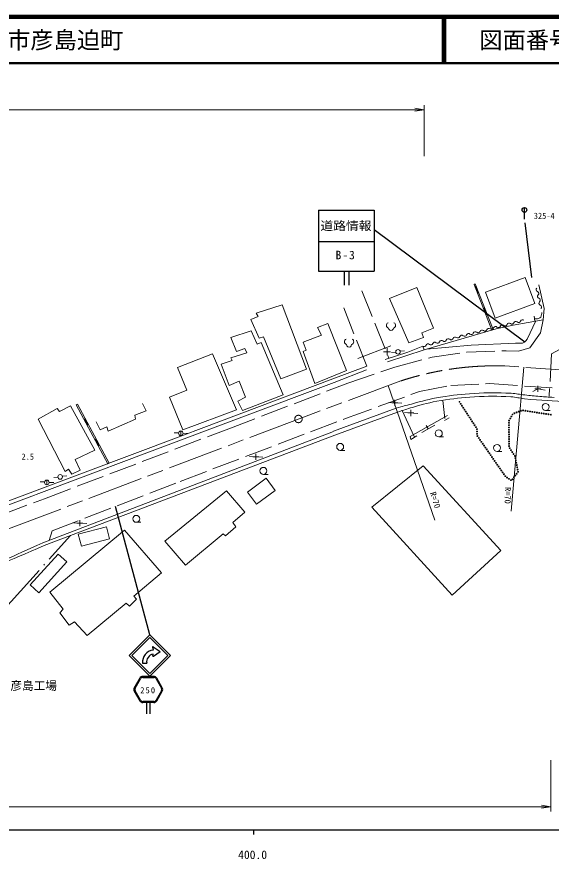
# Model space of a CAD drawing. Units: millimetres, scale not verified. Extents: x 40000 to 680000, y 20000 to 380000.
# Drawn here: x 417115 to 532080, y 198715 to 380000 of the extents above; entities that cross this region are included whole.
import ezdxf
from ezdxf.enums import TextEntityAlignment as Align

# ---------------------------------------------------------------- set-up
doc = ezdxf.new("R2010")
doc.units = ezdxf.units.MM
doc.header["$LTSCALE"] = 1000
for name, pattern in [('CHAIN', [18.5, 12, -1.5, 3.5, -1.5]), ('DASHED', [7.5, 6, -1.5]), ('LONG_DASHED_DOTTED', [15.25, 12, -1.5, 0.25, -1.5])]:
    doc.linetypes.add(name, pattern=pattern)
for name, color, linetype, lineweight in [('M-BMK', 2, 'CHAIN', 13), ('M-STR-HTXT', 7, 'Continuous', 13), ('M-STR-STRC', 7, 'Continuous', 25), ('M-TTL', 2, 'Continuous', 140), ('M-TTL-BAND', 7, 'Continuous', 25), ('M-TTL-LINE', 7, 'Continuous', 50), ('M-WORK', 1, 'Continuous', 13)]:
    doc.layers.add(name, color=color, linetype=linetype, lineweight=lineweight)
doc.layers.add('M-TTL-TXT', color=7, linetype='Continuous')
doc.styles.add('ＭＳ ゴシック', font='')
doc.styles.get('ＭＳ ゴシック').set_extended_font_data('MS Gothic')

# ---------------------------------------------------------------- blocks, each defined once
blk = doc.blocks.new('plus')
at = {"color": 0, "linetype": 'Continuous', "lineweight": -2}
for p, q in [((-1.25, 0), (1.25, 0)), ((0, -1.25), (0, 1.25))]:
    blk.add_line(p, q, dxfattribs=at)
blk = doc.blocks.new('open_arrow')
at = {"color": 0, "linetype": 'Continuous', "lineweight": -2}
blk.add_lwpolyline([(7.5, 1.25), (0, 0), (7.5, -1.25)], dxfattribs=at)

msp = doc.modelspace()

# ---------------------------------------------------------------- linework, layer by layer
at = {"layer": 'M-BMK'}
for p, q in [((575492, 301158), (522099, 304860)), ((499709, 301633), (478452, 293733)), ((478452, 293733), (407467, 266805))]:
    msp.add_line(p, q, dxfattribs=at)
msp.add_circle((477707, 293450), 795, dxfattribs=at)
msp.add_arc((520063, 239694), 65198, 88.20996, 108.19101, dxfattribs=at)
at = {"layer": 'M-STR-HTXT'}
for p, q in [((504742, 350000), (504742, 361000)), ((135225, 360000), (504742, 360000)), ((526234, 304573), (523477, 273616)), ((497043, 300642), (507064, 271663)), ((532000, 220000), (532000, 209000)), ((134210, 210000), (532000, 210000))]:
    msp.add_line(p, q, dxfattribs=at)
at = {"layer": 'M-STR-STRC'}
for p, q in [((482012, 338376), (482012, 329233)), ((482012, 338376), (494012, 338376)), ((494012, 338376), (494012, 329233)), ((526335, 336441), (526335, 338941)), ((526441, 335667), (527883, 323917)), ((494012, 334243), (526404, 310030)), ((482012, 331676), (494012, 331624)), ((482012, 329233), (482012, 325233)), ((494012, 329233), (494012, 325233)), ((482012, 325233), (494012, 325233)), ((487530, 325233), (487530, 322233)), ((488530, 325233), (488530, 322233)), ((445717, 247005), (438374, 274649)), ((446328, 244374), (446440, 243723)), ((446421, 244435), (447983, 243435)), ((446484, 242373), (447983, 243435)), ((446390, 242430), (446440, 242831)), ((444168, 240885), (445058, 240885)), ((443564, 237653), (442382, 235605)), ((442543, 235512), (443726, 237560)), ((446574, 238026), (444209, 238026)), ((444209, 237839), (446574, 237839)), ((447058, 237560), (448241, 235512)), ((448402, 235605), (447219, 237653)), ((442382, 234860), (443564, 232812)), ((443726, 232905), (442543, 234953)), ((448241, 234953), (447058, 232905)), ((447219, 232812), (448402, 234860)), ((446574, 232626), (444209, 232626)), ((446574, 232440), (444209, 232440)), ((445042, 232440), (445042, 229990)), ((445742, 232440), (445742, 229990))]:
    msp.add_line(p, q, dxfattribs=at)
for points in [[(445717, 238096), (450172, 242550), (445717, 247005), (441262, 242550)], [(445717, 238690), (449578, 242550), (445717, 246411), (441856, 242550)]]:
    msp.add_lwpolyline(points, close=True, dxfattribs=at)
msp.add_circle((526335, 338441), 500, dxfattribs=at)
for centre, radius, start, end in [((446742, 241153), 2587, 96.70317, 185.95551), ((446388, 244384), 60.4, 57.38076, 189.69095), ((446742, 241153), 1705, 100.20397, 189.06004), ((446450, 242423), 60.4, 172.87498, 305.31121), ((444209, 237281), 745, 90, 150), ((444209, 237281), 559, 90, 150), ((446574, 237281), 745, 30, 90), ((446574, 237281), 559, 30, 90), ((443027, 235233), 745, 150, 210), ((443027, 235233), 559, 150, 210), ((447757, 235233), 559, 330, 30.00002), ((447757, 235233), 745, 330, 30), ((444209, 233184), 745, 210, 270), ((444209, 233184), 559, 210, 270), ((446574, 233184), 559, 270, 330), ((446574, 233184), 745, 270, 330)]:
    msp.add_arc(centre, radius, start, end, dxfattribs=at)
at = {"layer": 'M-TTL'}
msp.add_line((680000, 380000), (40000, 380000), dxfattribs=at)
at = {"layer": 'M-TTL-BAND'}
for p, q in [((40000, 205000), (579000, 205000)), ((468000, 205000), (468000, 204000))]:
    msp.add_line(p, q, dxfattribs=at)
at = {"layer": 'M-TTL-LINE'}
for p, q in [((508747, 380000), (508747, 370000)), ((509247, 380000), (509247, 370000)), ((40000, 370000), (680000, 370000))]:
    msp.add_line(p, q, dxfattribs=at)
at = {"layer": 'M-WORK', "linetype": 'DASHED'}
for p, q in [((491343, 321046), (497148, 306551)), ((492413, 304826), (487193, 318046))]:
    msp.add_line(p, q, dxfattribs=at)
at = {"layer": 'M-WORK'}
for p, q in [((497322, 319382), (503170, 321759)), ((503170, 321759), (506798, 313003)), ((515484, 322424), (515763, 322533)), ((519299, 312599), (515484, 322424)), ((515959, 322029), (515679, 321921)), ((516278, 320544), (515735, 321943)), ((519579, 312708), (515763, 322533)), ((516334, 320566), (515791, 321964)), ((516390, 320588), (515847, 321986)), ((516446, 320609), (515903, 322008)), ((530542, 317241), (529416, 322354)), ((501450, 309829), (497322, 319382)), ((516222, 320523), (516502, 320631)), ((468624, 316216), (474183, 318010)), ((474183, 318010), (479425, 304184)), ((517769, 317369), (517489, 317260)), ((518088, 315883), (517545, 317282)), ((518144, 315905), (517601, 317303)), ((518200, 315927), (517657, 317325)), ((518256, 315949), (517713, 317347)), ((467428, 314879), (469046, 315477)), ((469046, 315477), (468624, 316216)), ((518032, 315862), (518312, 315970)), ((528571, 314508), (528407, 315599)), ((530330, 314824), (530542, 317241)), ((469257, 310833), (467428, 314879)), ((481817, 313120), (484033, 313999)), ((484033, 313999), (488044, 303867)), ((520245, 312878), (523927, 313676)), ((523927, 313676), (530330, 314824)), ((528797, 314549), (526906, 310627)), ((463171, 311009), (467498, 312416)), ((467498, 312416), (468835, 309567)), ((482696, 311502), (481817, 313120)), ((506798, 313003), (504265, 311971)), ((504265, 311971), (504609, 311001)), ((504742, 308305), (520245, 312878)), ((519299, 312599), (519579, 312708)), ((464402, 307948), (463171, 311009)), ((470207, 311150), (469257, 310833)), ((473936, 302073), (470207, 311150)), ((478686, 309954), (482696, 311502)), ((504609, 311001), (501450, 309829)), ((466196, 308617), (464402, 307948)), ((466583, 307702), (466196, 308617)), ((468835, 309567), (469679, 309883)), ((469679, 309883), (474429, 298625)), ((479354, 308265), (478686, 309954)), ((478686, 307983), (479354, 308265)), ((490481, 306475), (497612, 309196)), ((496861, 305771), (504742, 308305)), ((504437, 309125), (501224, 307835)), ((504742, 308305), (504437, 309125)), ((514897, 309360), (505294, 308467)), ((524443, 309735), (514897, 309360)), ((525487, 309735), (524443, 309735)), ((451702, 304536), (459230, 307456)), ((459230, 307456), (464402, 295424)), ((463171, 306647), (466583, 307702)), ((463417, 306048), (463171, 306647)), ((481254, 301123), (478686, 307983)), ((501224, 307835), (496369, 306287)), ((498632, 307829), (497742, 307760)), ((499609, 308035), (500549, 308101)), ((461095, 305274), (463417, 306048)), ((462819, 300630), (461095, 305274)), ((485094, 302056), (492413, 304826)), ((453672, 299645), (451702, 304536)), ((479425, 304184), (473936, 302073)), ((488044, 303867), (481254, 301123)), ((485386, 301311), (492364, 304049)), ((444787, 286914), (485105, 302060)), ((445068, 286165), (485386, 301311)), ((464930, 301580), (462819, 300630)), ((466302, 298133), (464930, 301580)), ((449978, 298168), (453672, 299645)), ((528124, 299393), (529219, 299924)), ((529219, 299924), (530772, 299653)), ((452863, 291131), (449978, 298168)), ((464684, 297288), (466302, 298133)), ((474429, 298625), (465633, 295283)), ((508757, 297455), (509195, 293545)), ((421706, 293389), (425787, 295711)), ((425787, 295711), (426280, 295042)), ((426280, 295042), (428672, 296309)), ((428672, 296309), (433879, 286740)), ((430145, 296643), (429881, 296502)), ((429881, 296502), (436683, 283817)), ((430145, 296643), (436947, 283959)), ((444947, 295240), (444165, 296788)), ((465633, 295283), (464684, 297288)), ((485248, 290794), (498705, 295755)), ((497070, 297022), (499931, 296865)), ((442472, 294251), (444947, 295240)), ((442613, 293442), (442472, 294251)), ((464402, 295424), (452863, 291131)), ((485559, 289950), (499016, 294910)), ((500016, 295250), (502581, 289668)), ((500548, 294817), (503410, 294660)), ((501736, 289683), (509758, 294233)), ((509163, 293155), (510133, 293733)), ((530885, 295289), (531885, 295289)), ((427476, 282166), (421706, 293389)), ((431799, 293559), (431535, 293417)), ((431588, 293445), (432296, 292123)), ((431641, 293474), (432349, 292152)), ((431693, 293502), (432402, 292180)), ((431746, 293530), (432455, 292208)), ((432244, 292095), (432508, 292237)), ((434169, 292844), (435049, 291120)), ((436773, 290803), (442613, 293442)), ((504254, 290559), (507021, 292091)), ((505584, 291295), (505192, 292013)), ((422724, 266796), (485240, 290791)), ((435049, 291120), (436456, 291788)), ((436456, 291788), (436773, 290803)), ((451912, 290472), (450934, 290498)), ((452402, 289867), (452402, 290867)), ((452892, 290368), (453909, 290359)), ((422971, 266227), (485559, 289950)), ((434162, 289152), (433898, 289011)), ((433951, 289039), (434659, 287717)), ((434003, 289067), (434712, 287745)), ((434056, 289096), (434765, 287774)), ((434109, 289124), (434818, 287802)), ((501893, 289058), (501736, 289683)), ((503206, 289793), (501893, 289058)), ((507904, 289600), (508904, 289600)), ((395329, 268268), (444786, 286914)), ((433879, 286740), (429657, 284699)), ((434606, 287689), (434871, 287830)), ((486686, 286701), (487686, 286701)), ((520452, 286470), (521452, 286470)), ((395511, 267524), (445068, 286165)), ((429657, 284699), (430713, 282447)), ((467187, 285395), (470048, 285239)), ((436947, 283959), (436683, 283817)), ((426912, 281121), (427853, 281187)), ((428215, 282623), (427476, 282166)), ((428954, 281603), (428215, 282623)), ((430713, 282447), (428954, 281603)), ((470166, 281535), (471166, 281535)), ((423075, 279895), (422097, 279920)), ((423565, 279289), (423565, 280289)), ((424054, 279790), (425072, 279781)), ((425935, 280915), (425045, 280846)), ((448979, 267130), (462191, 278021)), ((462191, 278021), (466152, 273372)), ((466152, 273372), (463567, 271179)), ((429317, 271133), (432178, 270977)), ((442801, 271209), (443801, 271209)), ((464255, 270210), (462019, 268318)), ((463567, 271179), (464255, 270210)), ((440276, 269533), (424210, 256164)), ((448250, 260339), (440276, 269533)), ((461519, 268740), (453388, 262016)), ((462019, 268318), (461519, 268740)), ((453388, 262016), (448979, 267130)), ((442293, 255296), (448250, 260339)), ((424210, 256164), (427094, 252552)), ((432254, 246829), (440628, 253842)), ((440628, 253842), (441331, 253162)), ((441331, 253162), (442879, 254639)), ((442879, 254639), (442293, 255296)), ((427094, 252552), (426391, 251755)), ((426391, 251755), (428384, 249057)), ((428384, 249057), (429510, 249761)), ((429510, 249761), (432254, 246829))]:
    msp.add_line(p, q, dxfattribs=at)
at = {"layer": 'M-WORK', "linetype": 'LONG_DASHED_DOTTED'}
msp.add_line((413876, 251939), (428642, 268377), dxfattribs=at)
at = {"layer": 'M-WORK'}
for points in [[(517931, 320747), (520006, 315117), (528591, 318283), (526515, 323912)], [(504540, 283333), (521269, 265179), (510810, 255541), (493511, 274467)], [(466755, 277686), (470766, 280694), (472716, 278093), (468706, 275085)], [(430331, 268665), (436406, 270237), (437068, 267677), (430993, 266106)], [(419988, 257735), (426016, 264373), (427855, 262702), (421827, 256065)]]:
    msp.add_lwpolyline(points, close=True, dxfattribs=at)
at = {"layer": 'M-WORK', "linetype": 'DASHED'}
for points in [[(303020, 308328), (319769, 288895), (324413, 283512), (328142, 279712), (335882, 274048), (341722, 270530), (351643, 266273), (360966, 263986), (372435, 262966), (382427, 263071), (390800, 264232), (399631, 267434), (423062, 276300), (462746, 291357), (488323, 301173), (498421, 304621), (506477, 306767), (513971, 307858), (522414, 308139), (525088, 308069), (527480, 308772), (529767, 312009), (530330, 314824)], [(535860, 309493), (532177, 307499), (531661, 298328)], [(424071, 267313), (424725, 269375), (452283, 280023), (487817, 293533), (503766, 299373), (510497, 300687), (518847, 301062), (554287, 298623), (575325, 296973)]]:
    msp.add_lwpolyline(points, dxfattribs=at)
at = {"layer": 'M-WORK'}
for centre, radius in [((499127, 307903), 500), ((512353, 297136), 100), ((512624, 296716), 100), ((512896, 296296), 100), ((513167, 295876), 100), ((513438, 295456), 100), ((530885, 296039), 750), ((513710, 295036), 100), ((513981, 294616), 100), ((514253, 294196), 100), ((514524, 293776), 100), ((523524, 293984), 100), ((523768, 294421), 100), ((524170, 294674), 100), ((524637, 294854), 100), ((525103, 295035), 100), ((525570, 295215), 100), ((526048, 295289), 100), ((526542, 295213), 100), ((527036, 295137), 100), ((527530, 295062), 100), ((528025, 294986), 100), ((528519, 294910), 100), ((529013, 294834), 100), ((529507, 294759), 100), ((530002, 294683), 100), ((530496, 294607), 100), ((530990, 294531), 100), ((531484, 294456), 100), ((531979, 294380), 100), ((514795, 293357), 100), ((515067, 292937), 100), ((515338, 292517), 100), ((515610, 292097), 100), ((522996, 292622), 100), ((522999, 292122), 100), ((523037, 293111), 100), ((523281, 293547), 100), ((452402, 290367), 500), ((507903, 290350), 750), ((515900, 291690), 100), ((516105, 291254), 100), ((516128, 290754), 100), ((516150, 290255), 100), ((523003, 291622), 100), ((523006, 291122), 100), ((523009, 290622), 100), ((523012, 290122), 100), ((516212, 289769), 100), ((516497, 289358), 100), ((516783, 288948), 100), ((517068, 288537), 100), ((523015, 289622), 100), ((523018, 289122), 100), ((523021, 288622), 100), ((486685, 287451), 750), ((517353, 288127), 100), ((517639, 287716), 100), ((517924, 287305), 100), ((518209, 286895), 100), ((518494, 286484), 100), ((520452, 287220), 750), ((523024, 288122), 100), ((523027, 287622), 100), ((523164, 287163), 100), ((523438, 286744), 100), ((518780, 286073), 100), ((519065, 285663), 100), ((519350, 285252), 100), ((519636, 284842), 100), ((523712, 286326), 100), ((523986, 285907), 100), ((524259, 285489), 100), ((524381, 285008), 100), ((524479, 284518), 100), ((470166, 282285), 750), ((519921, 284431), 100), ((520206, 284020), 100), ((520492, 283610), 100), ((520777, 283199), 100), ((521062, 282789), 100), ((524577, 284028), 100), ((524675, 283537), 100), ((524773, 283047), 100), ((426430, 280989), 500), ((521347, 282378), 100), ((521633, 281967), 100), ((521918, 281557), 100), ((522203, 281146), 100), ((524353, 281268), 100), ((524651, 281669), 100), ((524871, 282557), 100), ((524949, 282071), 100), ((423565, 279789), 500), ((522594, 280842), 100), ((523008, 280562), 100), ((523423, 280283), 100), ((523758, 280464), 100), ((524056, 280866), 100), ((442800, 271959), 750)]:
    msp.add_circle(centre, radius, dxfattribs=at)
for centre, radius, start, end in [((529307, 321309), 452, 135.37875, 247.6687), ((528964, 320474), 452, 315.37875, 67.6687), ((529607, 319840), 452, 135.37875, 247.6687), ((529264, 319004), 452, 315.37875, 67.6687), ((529907, 318370), 452, 135.37875, 247.6687), ((529563, 317534), 452, 315.37875, 67.6687), ((497219, 313613), 599, 113.44836, 257.2818), ((498022, 313613), 599, 282.7182, 66.55164), ((521571, 313263), 452, 48.24963, 160.53958), ((522172, 313937), 452, 228.24963, 340.53958), ((523024, 313636), 452, 48.24963, 160.53958), ((523625, 314310), 452, 228.24963, 340.53958), ((524477, 314009), 452, 48.24963, 160.53958), ((525078, 314683), 452, 228.24963, 340.53958), ((525930, 314382), 452, 48.24963, 160.53958), ((497620, 312997), 534, 176.52859, 3.47141), ((514307, 311399), 452, 48.24963, 160.53958), ((514908, 312073), 452, 228.24963, 340.53958), ((515759, 311772), 452, 48.24963, 160.53958), ((516361, 312445), 452, 228.24963, 340.53958), ((517212, 312145), 452, 48.24963, 160.53958), ((517814, 312818), 452, 228.24963, 340.53958), ((518665, 312518), 452, 48.24963, 160.53958), ((519267, 313191), 452, 228.24963, 340.53958), ((520118, 312890), 452, 48.24963, 160.53958), ((520720, 313564), 452, 228.24963, 340.53958), ((488198, 310083), 599, 113.44836, 257.2818), ((489001, 310083), 599, 282.7182, 66.55164), ((507643, 310208), 452, 228.24963, 340.53958), ((508495, 309907), 452, 48.24963, 160.53958), ((509096, 310581), 452, 228.24963, 340.53958), ((509948, 310280), 452, 48.24963, 160.53958), ((510549, 310954), 452, 228.24963, 340.53958), ((511401, 310653), 452, 48.24963, 160.53958), ((512002, 311327), 452, 228.24963, 340.53958), ((512854, 311026), 452, 48.24963, 160.53958), ((513455, 311700), 452, 228.24963, 340.53958), ((525487, 311310), 1575, 270, 334.26557), ((488599, 309466), 534, 176.52859, 3.47141), ((504738, 309462), 452, 228.24963, 340.53958), ((505589, 309161), 452, 48.24963, 160.53958), ((506190, 309835), 452, 228.24963, 340.53958), ((507042, 309534), 452, 48.24963, 160.53958)]:
    msp.add_arc(centre, radius, start, end, dxfattribs=at)
for points, knots in [([(528496, 315005), (528879, 315003), (529050, 314980), (529369, 315106), (529563, 315183), (529716, 315195), (529838, 315364), (529968, 315545), (529982, 315685), (530026, 315904), (530060, 316075), (530066, 316146), (530072, 316349)], [0, 0, 0, 0, 1, 1, 1, 2, 2, 2, 3, 3, 3, 4, 4, 4, 4]), ([(498705, 295755), (500304, 296217), (500730, 296329), (502034, 296674), (504447, 297313), (505788, 297748), (508253, 298146), (511071, 298601), (512668, 298764), (515516, 298953), (518615, 299159), (520367, 299146), (523469, 298977), (524620, 298914), (525253, 298745), (526399, 298624), (527673, 298489), (528386, 298412), (529662, 298308), (530866, 298210), (531256, 298187), (532748, 298100)], [0, 0, 0, 0, 1, 1, 1, 2, 2, 2, 3, 3, 3, 4, 4, 4, 5, 5, 5, 6, 6, 6, 7, 7, 7, 7]), ([(499016, 294910), (500535, 295442), (500970, 295572), (502236, 295948), (504601, 296649), (505946, 297009), (508382, 297402), (511166, 297851), (512744, 298013), (515559, 298199), (518621, 298402), (520351, 298376), (523416, 298223), (524571, 298165), (525197, 297925), (526348, 297800), (530137, 297389), (532279, 297388), (536081, 297120), (551370, 296043), (556160, 295666), (575215, 294243)], [0, 0, 0, 0, 1, 1, 1, 2, 2, 2, 3, 3, 3, 4, 4, 4, 5, 5, 5, 6, 6, 6, 7, 7, 7, 7]), ([(317202, 275951), (320073, 272839), (320943, 271866), (323636, 269569), (326078, 267486), (327566, 266457), (330215, 264644), (332877, 262821), (334389, 261806), (337251, 260317), (341363, 258176), (343775, 257148), (348157, 255637), (352811, 254033), (355538, 253413), (360401, 252647), (365383, 251862), (368233, 251689), (373277, 251662), (377714, 251638), (380209, 251909), (384605, 252506), (388157, 252989), (390161, 253296), (393612, 254265), (397843, 255453), (400065, 256581), (404202, 258065), (404202, 258065), (404202, 258065), (404202, 258065), (411533, 261253), (415015, 262767), (422971, 266227)], [0, 0, 0, 0, 1, 1, 1, 2, 2, 2, 3, 3, 3, 4, 4, 4, 5, 5, 5, 6, 6, 6, 7, 7, 7, 8, 8, 8, 9, 9, 9, 10, 10, 10, 11, 11, 11, 11]), ([(317891, 276530), (320725, 273474), (321582, 272521), (324234, 270263), (326647, 268208), (328114, 267191), (330729, 265400), (333356, 263601), (334848, 262600), (337673, 261130), (341735, 259015), (344118, 258000), (348448, 256507), (353046, 254922), (355740, 254309), (360545, 253552), (365472, 252776), (368290, 252660), (373278, 252578), (377660, 252506), (380137, 252595), (384485, 253149), (388011, 253599), (389989, 253982), (393400, 254984), (397256, 256116), (399366, 256923), (403115, 258372), (404931, 259074), (405931, 259511), (407731, 260255), (413636, 262695), (415495, 263575), (422724, 266796)], [0, 0, 0, 0, 1, 1, 1, 2, 2, 2, 3, 3, 3, 4, 4, 4, 5, 5, 5, 6, 6, 6, 7, 7, 7, 8, 8, 8, 9, 9, 9, 10, 10, 10, 11, 11, 11, 11])]:
    msp.add_open_spline(points, degree=3, knots=knots, dxfattribs=at)

# ---------------------------------------------------------------- block references
at = {"layer": 'M-STR-HTXT', "xscale": 267, "yscale": 267, "rotation": 180}
for p in [(504742, 360000), (532000, 210000)]:
    msp.add_blockref('open_arrow', p, dxfattribs=at)
at = {"layer": 'M-WORK'}
for p, xscale, yscale in [((496777, 307920), 600, 600), ((529219, 299924), 520, 520), ((498437, 296947), 520, 520), ((501916, 294742), 520, 520), ((468555, 285321), 520, 520), ((430684, 271059), 520, 520)]:
    msp.add_blockref('plus', p, dxfattribs=dict(at, xscale=xscale, yscale=yscale))

# ---------------------------------------------------------------- texts
at = {"layer": 'M-STR-HTXT', "style": 'ＭＳ ゴシック'}
for rotation, p in [(287.622, (505603, 277408)), (268.603, (521764, 278815))]:
    msp.add_text('R=70', height=1320, rotation=rotation, dxfattribs=at).set_placement(p, align=Align.BOTTOM_LEFT)
at = {"layer": 'M-STR-STRC', "style": 'ＭＳ ゴシック'}
msp.add_text('325-4', height=1320, dxfattribs=at).set_placement((528348, 336125), align=Align.BOTTOM_LEFT)
at = {"layer": 'M-STR-STRC', "style": 'ＭＳ ゴシック', "width": 1.1}
msp.add_text('道路情報', height=1833, dxfattribs=at).set_placement((487932, 335019), align=Align.MIDDLE_CENTER)
at = {"layer": 'M-STR-STRC', "attachment_point": 5, "style": 'ＭＳ ゴシック'}
for s, insert, char_height in [('\\T1.16;B-3', (487861, 328721), 1833), ('\\T1.27;250', (445386, 235067), 1320)]:
    msp.add_mtext(s, dxfattribs=dict(at, insert=insert, char_height=char_height))
at = {"layer": 'M-TTL-BAND', "style": 'ＭＳ ゴシック'}
msp.add_text('400.0', height=1833, dxfattribs=at).set_placement((467844, 198195), align=Align.BOTTOM_CENTER)
at = {"layer": 'M-TTL-TXT', "style": 'ＭＳ ゴシック'}
msp.add_text('下関市彦島迫町', height=3666, dxfattribs=at).set_placement((405024, 375000), align=Align.MIDDLE_LEFT)
msp.add_text('図面番号', height=3666, dxfattribs=at).set_placement((526622, 375000), align=Align.MIDDLE_CENTER)
at = {"layer": 'M-WORK', "style": 'ＭＳ ゴシック'}
for s, height, p in [('2.5', 1320, (418112, 284292)), ('三井東圧化学（株）彦島工場', 1833, (393240, 234584))]:
    msp.add_text(s, height=height, dxfattribs=at).set_placement(p, align=Align.BOTTOM_LEFT)

doc.saveas('drawing.dxf')
